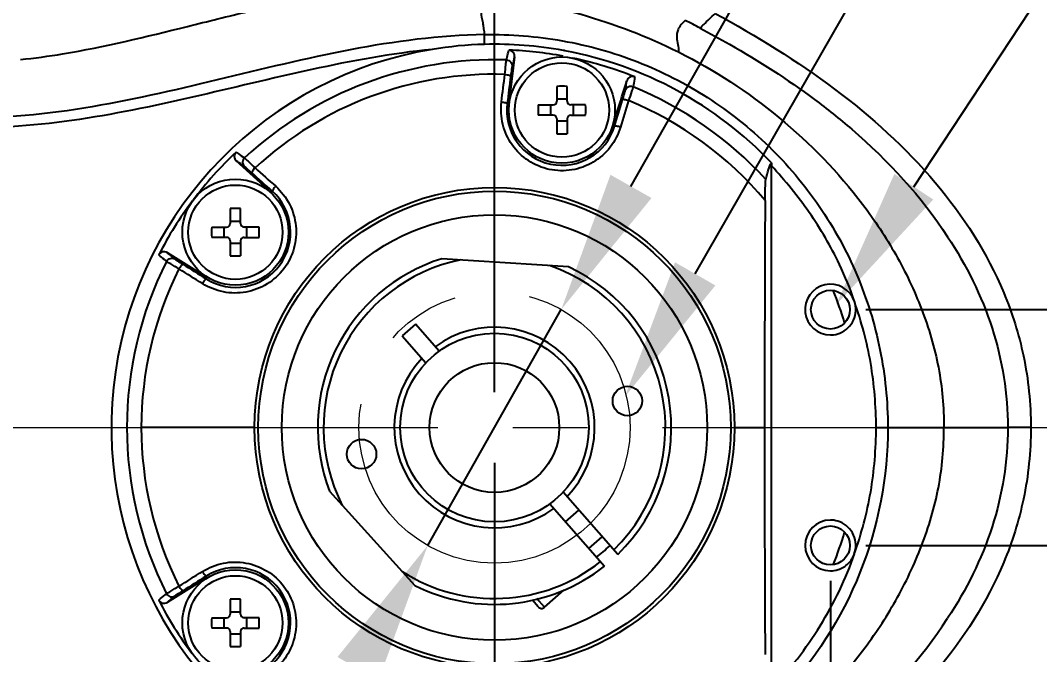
# Model space of a CAD drawing. Header units: millimetres. Extents: x 4086 to 8300, y 123 to 1549.
# Drawn here: x 6923.57 to 6966.8, y 1366.69 to 1393.58 of the extents above; entities that cross this region are included whole.
import ezdxf
from ezdxf import colors
from ezdxf.entities.mleader import LeaderData, LeaderLine
from ezdxf.math import Vec2, Vec3

# ---------------------------------------------------------------- set-up
doc = ezdxf.new("R2010")
doc.units = ezdxf.units.MM
doc.linetypes.add('CENTER2', pattern=[28.575, 19.05, -3.175, 3.175, -3.175])
doc.layers.add('00_COMPONENTS', color=7, linetype='Continuous')
for name, color, linetype, lineweight in [('中心线层', 7, 'CENTER2', 0), ('标注层', 7, 'Continuous', 0), ('细线层', 7, 'Continuous', 0)]:
    doc.layers.add(name, color=color, linetype=linetype, lineweight=lineweight)
doc.styles.get("Standard").update_dxf_attribs({"font": 'simsun.ttc'})
doc.styles.add('思源黑', font='SourceHanSansCN-Normal.ttf')
doc.dimstyles.new('半径标注', dxfattribs={"dimtxt": 7, "dimasz": 6, "dimexe": 1.25, "dimexo": 0.625, "dimgap": 1, "dimtad": 1, "dimtoh": 1, "dimlfac": 2, "dimdsep": 46, "dimtxsty": '思源黑', "dimcen": 2.5, "dimadec": 0, "dimazin": 0, "dimtfac": 1, "dimtmove": 0, "dimatfit": 3, "dimfxl": 1, "dimarcsym": 0})
doc.dimstyles.new('尺寸标注_细节_1_2比例', dxfattribs={"dimtxt": 7, "dimasz": 6, "dimexe": 2, "dimexo": 1.5, "dimgap": 1, "dimtad": 1, "dimlfac": 2, "dimdsep": 46, "dimtxsty": '思源黑', "dimcen": 0.09, "dimadec": 0, "dimazin": 0, "dimtp": 0.01, "dimtm": 0.01, "dimtfac": 1, "dimtofl": 0, "dimtmove": 0, "dimatfit": 3, "dimfxl": 1, "dimtolj": 1, "dimarcsym": 0})

# ---------------------------------------------------------------- blocks, each defined once
blk = doc.blocks.new('*D1515')
at = {"layer": 'Defpoints', "color": 0}
for p in [(6943.678, 1376.32), (6957.928, 1371.32), (6957.928, 1326.266)]:
    blk.add_point(p, dxfattribs=at)
at = {"layer": '细线层', "color": 0, "lineweight": -2}
for p, q in [((6943.678, 1374.82), (6943.678, 1324.266)), ((6957.928, 1369.82), (6957.928, 1324.266)), ((6949.678, 1326.266), (6951.928, 1326.266)), ((6957.928, 1326.266), (6983.361, 1326.266))]:
    blk.add_line(p, q, dxfattribs=at)
at = {"layer": '细线层', "color": 0}
for points in [[(6949.678, 1327.266), (6949.678, 1325.266), (6943.678, 1326.266)], [(6951.928, 1325.266), (6951.928, 1327.266), (6957.928, 1326.266)]]:
    blk.add_solid(points, dxfattribs=at)
at = {"layer": '细线层', "color": 0, "insert": (6973.645, 1330.892), "char_height": 7, "attachment_point": 5, "style": '思源黑'}
blk.add_mtext('\\A1;28.5', dxfattribs=at)
blk = doc.blocks.new('*D1519')
at = {"layer": 'Defpoints', "color": 0}
for p in [(6943.678, 1422.626), (6916.678, 1394.82), (6943.678, 1376.32)]:
    blk.add_point(p, dxfattribs=at)
at = {"layer": '细线层', "color": 0, "lineweight": -2}
for p, q in [((6916.678, 1396.32), (6916.678, 1424.626)), ((6943.678, 1377.82), (6943.678, 1424.626)), ((6922.678, 1422.626), (6937.678, 1422.626))]:
    blk.add_line(p, q, dxfattribs=at)
at = {"layer": '细线层', "color": 0}
for points in [[(6922.678, 1423.626), (6922.678, 1421.626), (6916.678, 1422.626)], [(6937.678, 1421.626), (6937.678, 1423.626), (6943.678, 1422.626)]]:
    blk.add_solid(points, dxfattribs=at)
at = {"layer": '细线层', "color": 0, "insert": (6930.178, 1427.189), "char_height": 7, "attachment_point": 5, "style": '思源黑'}
blk.add_mtext('\\A1;54', dxfattribs=at)
blk = doc.blocks.new('*D1520')
at = {"color": 0, "lineweight": -2}
for p, q in [((6949.469, 1386.544), (6982.371, 1444.633)), ((7001.868, 1444.633), (6982.371, 1444.633)), ((6940.845, 1371.317), (6946.512, 1381.324)), ((6937.888, 1366.097), (6934.931, 1360.876))]:
    blk.add_line(p, q, dxfattribs=at)
at = {"color": 0}
for points in [[(6948.599, 1387.037), (6950.339, 1386.052), (6946.512, 1381.324)], [(6938.758, 1365.604), (6937.018, 1366.589), (6940.845, 1371.317)]]:
    blk.add_solid(points, dxfattribs=at)
at = {"layer": 'Defpoints', "color": 0}
for p in [(6946.512, 1381.324), (6940.845, 1371.317)]:
    blk.add_point(p, dxfattribs=at)
at = {"color": 0, "insert": (6992.62, 1450.301), "char_height": 7, "attachment_point": 5}
blk.add_mtext('{\\fLucida Sans Unicode|b0|i0|c134|p34;φ46}', dxfattribs=at)
blk = doc.blocks.new('*D1523')
at = {"color": 0, "lineweight": -2}
for p, q in [((6997.852, 1387.32), (6997.852, 1393.32)), ((6959.428, 1381.32), (6999.852, 1381.32)), ((6959.428, 1371.32), (6999.852, 1371.32)), ((6997.852, 1365.32), (6997.852, 1347.691))]:
    blk.add_line(p, q, dxfattribs=at)
at = {"color": 0}
for points in [[(6996.852, 1387.32), (6998.852, 1387.32), (6997.852, 1381.32)], [(6998.852, 1365.32), (6996.852, 1365.32), (6997.852, 1371.32)]]:
    blk.add_solid(points, dxfattribs=at)
at = {"layer": 'Defpoints', "color": 0}
for p in [(6957.928, 1381.32), (6957.928, 1371.32), (6997.852, 1371.32)]:
    blk.add_point(p, dxfattribs=at)
at = {"color": 0, "insert": (6993.226, 1353.506), "char_height": 7, "attachment_point": 5, "rotation": 90, "style": '思源黑'}
blk.add_mtext('\\A1;20', dxfattribs=at)
blk = doc.blocks.new('*D1524')
at = {"layer": 'Defpoints', "color": 0}
for p in [(6957.926, 1371.309), (6955.428, 1365.096), (6955.428, 1339.74)]:
    blk.add_point(p, dxfattribs=at)
at = {"layer": '细线层', "color": 0, "lineweight": -2}
for p, q in [((6957.926, 1369.809), (6957.926, 1337.74)), ((6955.428, 1363.596), (6955.428, 1337.74)), ((6949.428, 1339.74), (6943.428, 1339.74)), ((6963.926, 1339.74), (6976.684, 1339.74))]:
    blk.add_line(p, q, dxfattribs=at)
at = {"layer": '细线层', "color": 0}
for points in [[(6949.428, 1338.74), (6949.428, 1340.74), (6955.428, 1339.74)], [(6963.926, 1340.74), (6963.926, 1338.74), (6957.926, 1339.74)]]:
    blk.add_solid(points, dxfattribs=at)
at = {"layer": '细线层', "color": 0, "insert": (6973.449, 1344.303), "char_height": 7, "attachment_point": 5, "style": '思源黑'}
blk.add_mtext('\\A1;\\A1;5', dxfattribs=at)

msp = doc.modelspace()

# ---------------------------------------------------------------- linework, layer by layer
at = {"layer": '00_COMPONENTS', "color": 7, "linetype": 'Continuous'}
for p, q in [((6944.529, 1392.0398), (6944.2858, 1390.0587)), ((6946.3198, 1390.7857), (6946.3198, 1390.1519)), ((6946.7598, 1390.1519), (6946.7598, 1390.7857)), ((6944.2208, 1390.0667), (6944.2858, 1390.0587)), ((6945.5361, 1390.0019), (6946.1698, 1390.0019)), ((6946.0662, 1389.5619), (6946.0662, 1390.0019)), ((6946.3198, 1390.2555), (6946.7598, 1390.2555)), ((6947.5435, 1390.0019), (6946.9098, 1390.0019)), ((6947.0134, 1390.0019), (6947.0134, 1389.5619)), ((6946.1698, 1389.5619), (6945.5361, 1389.5619)), ((6946.3198, 1389.4119), (6946.3198, 1388.7782)), ((6946.7598, 1389.3084), (6946.3198, 1389.3084)), ((6946.7598, 1389.4119), (6946.7598, 1388.7782)), ((6946.9098, 1389.5619), (6947.5435, 1389.5619)), ((6948.7741, 1389.0988), (6948.7115, 1389.118)), ((6934.2071, 1386.2904), (6932.7237, 1387.626)), ((6955.4285, 1365.0955), (6955.4285, 1387.4146)), ((6934.2071, 1386.2904), (6934.2509, 1386.3391)), ((6932.4675, 1385.6065), (6932.4675, 1384.9728)), ((6932.9075, 1384.9728), (6932.9075, 1385.6065)), ((6931.6838, 1384.8228), (6932.3175, 1384.8228)), ((6932.2139, 1384.3828), (6932.2139, 1384.8228)), ((6932.4675, 1385.0763), (6932.9075, 1385.0763)), ((6933.6913, 1384.8228), (6933.0575, 1384.8228)), ((6933.1611, 1384.8228), (6933.1611, 1384.3828)), ((6932.3175, 1384.3828), (6931.6838, 1384.3828)), ((6933.0575, 1384.3828), (6933.6913, 1384.3828)), ((6932.4675, 1384.2328), (6932.4675, 1383.599)), ((6932.9075, 1384.1292), (6932.4675, 1384.1292)), ((6932.9075, 1384.2328), (6932.9075, 1383.599)), ((6929.7914, 1383.7346), (6931.4897, 1382.6858)), ((6946.8175, 1383.132), (6941.4436, 1383.4798)), ((6931.4841, 1382.6769), (6931.4494, 1382.6214)), ((6940.3304, 1380.7001), (6939.767, 1380.2051)), ((6941.332, 1379.5599), (6940.3304, 1380.7001)), ((6939.767, 1380.2051), (6940.7685, 1379.065)), ((6933.5017, 1376.3205), (6928.6972, 1376.3205)), ((6953.8552, 1376.3205), (6955.1346, 1376.3205)), ((6959.8673, 1376.3216), (6960.3626, 1376.3217)), ((6962.7423, 1376.3205), (6965.4501, 1376.3205)), ((6966.4285, 1376.3205), (6965.4501, 1376.3205)), ((6936.6833, 1373.6153), (6940.2994, 1369.6248)), ((6948.9037, 1370.9403), (6946.5884, 1373.576)), ((6946.025, 1373.081), (6948.3403, 1370.4453)), ((6946.6966, 1372.3165), (6947.26, 1372.8115)), ((6947.6865, 1371.1896), (6948.25, 1371.6845)), ((6931.4897, 1369.9552), (6929.7914, 1368.9063)), ((6931.4494, 1370.0196), (6931.4841, 1369.9641)), ((6945.7981, 1368.6989), (6946.6225, 1369.4231)), ((6932.4675, 1369.0419), (6932.4675, 1368.4082)), ((6932.9075, 1368.4082), (6932.9075, 1369.0419)), ((6945.5332, 1368.7163), (6945.2877, 1368.9958)), ((6945.7981, 1368.6989), (6945.474, 1369.0679)), ((6932.4675, 1368.5118), (6932.9075, 1368.5118)), ((6931.6838, 1368.2582), (6932.3175, 1368.2582)), ((6932.2139, 1367.8182), (6932.2139, 1368.2582)), ((6933.6913, 1368.2582), (6933.0575, 1368.2582)), ((6933.1611, 1368.2582), (6933.1611, 1367.8182)), ((6932.3175, 1367.8182), (6931.6838, 1367.8182)), ((6932.4675, 1367.6682), (6932.4675, 1367.0345)), ((6932.9075, 1367.5646), (6932.4675, 1367.5646)), ((6932.9075, 1367.6682), (6932.9075, 1367.0345)), ((6933.0575, 1367.8182), (6933.6913, 1367.8182))]:
    msp.add_line(p, q, dxfattribs=at)
for centre, radius in [((6946.5398, 1389.7819), 2.25), ((6946.5398, 1389.7819), 2), ((6932.6875, 1384.6028), 2.25), ((6932.6875, 1384.6028), 2), ((6943.6785, 1376.3205), 10.1768), ((6943.6785, 1376.3205), 10.0196), ((6943.6785, 1376.3205), 9.0193), ((6957.9285, 1381.3205), 0.825), ((6943.6785, 1376.3205), 4), ((6943.6785, 1376.3205), 2.75), ((6949.3171, 1377.4469), 0.625), ((6938.0399, 1375.1941), 0.625), ((6957.9285, 1371.3205), 0.825), ((6932.6875, 1368.0382), 2.25), ((6932.6875, 1368.0382), 2)]:
    msp.add_circle(centre, radius, dxfattribs=at)
for centre, radius, start, end in [((6912.1952, 1315.686), 87.3717, 62.601172, 63.069028), ((6943.6785, 1376.3205), 16.25, 99.37474, 316.3091), ((6943.6869, 1376.2829), 16.2884, 91.50803, 99.38227), ((6943.6775, 1376.2875), 16.2836, 79.65886, 91.47567), ((6943.6785, 1376.3205), 16.0131, 79.53313, 87.80581), ((6943.6817, 1376.336), 16.2351, 79.44603, 79.64252), ((6943.6788, 1376.3219), 16.2496, 43.68892, 79.44538), ((6943.6785, 1376.3205), 15.593, 88.13975, 132.86034), ((6943.6785, 1376.3205), 16.0131, 68.19419, 78), ((6943.6785, 1376.3205), 14.9812, 88.31317, 132.68691), ((6946.5397, 1384.4411), 6.3484, 88.01488, 91.98512), ((6943.6785, 1376.3205), 15.593, 42.42855, 67.86034), ((6946.5386, 1389.7761), 2.336, 172.85484, 343.14516), ((6951.8821, 1389.7819), 6.3499, 178.01451, 181.98549), ((6946.1698, 1390.1519), 0.15, 270, 0), ((6946.9098, 1390.1519), 0.15, 180, 270), ((6941.1975, 1389.7819), 6.3499, 358.01451, 1.98549), ((6943.6785, 1376.3205), 14.9812, 39.99171, 67.68691), ((7034.3131, 1362.905), 89.5356, 162.601336, 162.974354), ((6946.1698, 1389.4119), 0.15, 0, 90), ((6946.9098, 1389.4119), 0.15, 90, 180), ((6946.5399, 1395.1228), 6.3484, 268.01488, 271.98512), ((6943.6785, 1376.3205), 16.0131, 133.1942, 143), ((6974.7358, 1387.416), 19.3073, 179.61382, 180.00399), ((6932.6923, 1384.5992), 2.336, 237.85484, 48.14516), ((6943.6785, 1376.3205), 16.0131, 143.12135, 152.80581), ((8972.1732, 1376.6162), 2017.0386, 179.7349036, 180.0083993), ((6932.6874, 1379.2619), 6.3484, 88.01488, 91.98512), ((6938.0298, 1384.6028), 6.3499, 178.01451, 181.98549), ((6932.3175, 1384.9728), 0.15, 270, 0), ((6933.0575, 1384.9728), 0.15, 180, 270), ((6927.3452, 1384.6028), 6.3499, 358.01451, 1.98549), ((6932.3175, 1384.2328), 0.15, 0, 90), ((6933.0575, 1384.2328), 0.15, 90, 180), ((6932.6876, 1389.9436), 6.3484, 268.01488, 271.98512), ((6943.6785, 1376.3205), 15.593, 153.13975, 206.86034), ((6943.6785, 1376.3205), 7.5, 107.33645, 201.14253), ((6943.6785, 1376.3205), 7.25, 101.38719, 207.09181), ((6943.6785, 1376.3205), 7.25, 314.2619, 71.20681), ((6943.6785, 1376.3205), 7.5, 314.16298, 65.25753), ((6943.6785, 1376.3205), 14.9812, 153.31317, 206.68691), ((6957.9285, 1381.3205), 1.075, 18.84678, 270), ((6943.6785, 1376.3205), 15.5, 16.62883, 22.04079), ((6943.6785, 1376.3205), 4.25, 316.35887, 126.23513), ((6957.9284, 1381.3024), 1.0569, 270.00292, 272.53685), ((6957.926, 1381.3322), 1.0868, 272.594, 291.67032), ((6943.6785, 1376.3205), 4.25, 136.35889, 306.23511), ((8580.4169, 1375.1472), 1625.2827, 179.9586391, 180.298058), ((6957.9285, 1371.3205), 1.075, 90, 270), ((6957.9284, 1371.3388), 1.0567, 87.4454, 89.99701), ((6957.926, 1371.3086), 1.0869, 68.18021, 87.38724), ((6943.6785, 1376.3205), 15.5, 337.95921, 343.37117), ((6943.6785, 1376.3205), 7, 308.19982, 314.11319), ((6943.6785, 1376.3205), 7.25, 237.27219, 308.3321), ((6932.6923, 1368.0418), 2.336, 311.85484, 122.14516), ((6943.6785, 1376.3205), 7.5, 243.22147, 308.43102), ((6957.9273, 1371.3281), 1.0826, 270.06281, 287.64134), ((6943.6785, 1376.3205), 16.0131, 207.19419, 216.77245), ((6932.6874, 1362.6973), 6.3484, 88.01488, 91.98512), ((6932.3175, 1368.4082), 0.15, 270, 0), ((6933.0575, 1368.4082), 0.15, 180, 270), ((6945.6744, 1368.8397), 0.1875, 221.297, 311.297), ((6938.0298, 1368.0382), 6.3499, 178.01451, 181.98549), ((6927.3452, 1368.0382), 6.3499, 358.01451, 1.98549), ((6932.3175, 1367.6682), 0.15, 0, 90), ((6933.0575, 1367.6682), 0.15, 90, 180), ((6932.6876, 1373.3791), 6.3484, 268.01488, 271.98512)]:
    msp.add_arc(centre, radius, start, end, dxfattribs=at)
for points, knots in [([(6942.9877, 1394.7848), (6944.4595, 1394.5586), (6947.3695, 1393.9592), (6950.1595, 1392.9046), (6951.4781, 1392.2459)], [0, 0, 0, 0, 0.5025514, 1, 1, 1, 1]), ([(6943.0929, 1394.0556), (6943.1058, 1393.9415), (6943.114, 1393.7508), (6943.1824, 1393.5181), (6943.1928, 1393.3542), (6943.2274, 1393.1848), (6943.2452, 1393.0645), (6943.2548, 1392.9808)], [0, 0, 0, 0, 0.3167044, 0.523472, 0.6647124, 0.7677262, 1, 1, 1, 1]), ([(6951.7673, 1393.5828), (6951.6459, 1393.4711), (6951.4503, 1393.259), (6951.3823, 1392.8689), (6951.4716, 1392.5612), (6951.4906, 1392.3508), (6951.4781, 1392.246)], [0, 0, 0, 0, 0.3412839, 0.5707026, 0.7817581, 1, 1, 1, 1]), ([(6952.402, 1393.2568), (6952.4535, 1393.3092), (6952.6627, 1393.52), (6952.8754, 1393.7272), (6953.037, 1393.8818)], [0, 0, 0, 0, 0.2471531, 1, 1, 1, 1]), ([(6953.0378, 1393.8816), (6954.7939, 1392.9225), (6958.1635, 1390.8472), (6962.4959, 1386.9608), (6965.0881, 1382.9263), (6966.2316, 1379.2965), (6966.4282, 1377.3369), (6966.4285, 1376.3205)], [0, 0, 0, 0, 0.2589109, 0.5102214, 0.7474059, 0.8684738, 1, 1, 1, 1]), ([(6923.5673, 1391.9231), (6924.1673, 1391.9842), (6926.5553, 1392.3144), (6928.8992, 1392.8898), (6930.6511, 1393.3267)], [0, 0, 0, 0, 0.2503765, 1, 1, 1, 1]), ([(6952.4021, 1393.257), (6952.8228, 1393.0368), (6954.4931, 1392.1226), (6956.0998, 1391.0888), (6957.2464, 1390.2355)], [0, 0, 0, 0, 0.2493699, 1, 1, 1, 1]), ([(6943.2548, 1392.9807), (6939.4231, 1392.9175), (6931.9506, 1391.0131), (6924.3708, 1389.2993), (6920.5463, 1389.4673)], [0, 0, 0, 0, 0.500265, 1, 1, 1, 1]), ([(6943.2582, 1392.5657), (6943.2571, 1392.6608), (6943.2572, 1392.7991), (6943.253, 1392.9375), (6943.2548, 1392.9807)], [0, 0, 0, 0, 0.6875124, 1, 1, 1, 1]), ([(6943.2548, 1392.98), (6944.3606, 1392.9985), (6946.5819, 1392.8244), (6949.7965, 1391.9229), (6952.7712, 1390.4024), (6955.3862, 1388.3234), (6957.5416, 1385.7695), (6959.1495, 1382.8386), (6960.1397, 1379.6472), (6960.3625, 1377.4279), (6960.3626, 1376.3216)], [0, 0, 0, 0, 0.1249515, 0.2499188, 0.3748611, 0.4998692, 0.6248945, 0.7499768, 0.875007, 1, 1, 1, 1]), ([(6941.0315, 1392.3534), (6939.3149, 1392.1845), (6935.9082, 1391.545), (6930.8702, 1390.2993), (6925.7739, 1389.2219), (6922.2829, 1388.9731), (6920.5463, 1389.0546)], [0, 0, 0, 0, 0.248871, 0.4986911, 0.7491574, 1, 1, 1, 1]), ([(6944.1853, 1391.9052), (6944.1943, 1391.9428), (6944.2282, 1392.0821), (6944.2634, 1392.221), (6944.2911, 1392.3218)], [0, 0, 0, 0, 0.2700265, 1, 1, 1, 1]), ([(6944.529, 1392.0398), (6944.5372, 1392.1065), (6944.4966, 1392.2533), (6944.3586, 1392.3193), (6944.2916, 1392.3218)], [0, 0, 0, 0, 0.5002475, 1, 1, 1, 1]), ([(6951.4781, 1392.246), (6952.9975, 1391.4862), (6955.8663, 1389.6031), (6958.8663, 1386.5325), (6960.7523, 1383.6815), (6961.8532, 1381.3593), (6962.5952, 1378.8915), (6962.7418, 1377.1754), (6962.7423, 1376.3205)], [0, 0, 0, 0, 0.2492204, 0.4987937, 0.6239801, 0.7492582, 0.8745766, 1, 1, 1, 1]), ([(6944.1195, 1391.2952), (6944.1321, 1391.4288), (6944.1539, 1391.632), (6944.1727, 1391.836), (6944.1847, 1391.9053)], [0, 0, 0, 0, 0.6560663, 1, 1, 1, 1]), ([(6944.1847, 1391.9053), (6944.2516, 1391.9027), (6944.3887, 1391.8397), (6944.4326, 1391.6946), (6944.4248, 1391.6289)], [0, 0, 0, 0, 0.5028826, 1, 1, 1, 1]), ([(6944.529, 1392.0398), (6944.5205, 1392.0088), (6944.4842, 1391.8722), (6944.4503, 1391.735), (6944.4248, 1391.6289)], [0, 0, 0, 0, 0.2278617, 1, 1, 1, 1]), ([(6944.1195, 1391.2952), (6944.1505, 1391.2914), (6944.2089, 1391.2821), (6944.2885, 1391.2645), (6944.3361, 1391.2473), (6944.3663, 1391.231), (6944.3663, 1391.2226)], [0, 0, 0, 0, 0.3590048, 0.6862577, 0.9040008, 1, 1, 1, 1]), ([(6944.4248, 1391.6289), (6944.4137, 1391.583), (6944.3973, 1391.4468), (6944.3776, 1391.3116), (6944.3663, 1391.2226)], [0, 0, 0, 0, 0.3447253, 1, 1, 1, 1]), ([(6949.2232, 1390.6089), (6949.2301, 1390.6464), (6949.2554, 1390.7855), (6949.2795, 1390.9248), (6949.2951, 1391.0268)], [0, 0, 0, 0, 0.2699159, 1, 1, 1, 1]), ([(6949.6267, 1391.1878), (6949.5644, 1391.2127), (6949.4115, 1391.2086), (6949.3147, 1391.091), (6949.2951, 1391.0268)], [0, 0, 0, 0, 0.4997599, 1, 1, 1, 1]), ([(6949.6272, 1391.1876), (6949.6223, 1391.1554), (6949.5997, 1391.0139), (6949.5745, 1390.8728), (6949.5544, 1390.764)], [0, 0, 0, 0, 0.2276971, 1, 1, 1, 1]), ([(6949.1114, 1390.2141), (6949.1373, 1390.2999), (6949.1743, 1390.4314), (6949.2147, 1390.5626), (6949.2232, 1390.6089)], [0, 0, 0, 0, 0.6556199, 1, 1, 1, 1]), ([(6949.5549, 1390.7638), (6949.4928, 1390.7886), (6949.3419, 1390.7868), (6949.2428, 1390.6722), (6949.2232, 1390.6089)], [0, 0, 0, 0, 0.5028881, 1, 1, 1, 1]), ([(6949.5549, 1390.7638), (6949.5377, 1390.6956), (6949.4719, 1390.5017), (6949.4092, 1390.3071), (6949.3664, 1390.18)], [0, 0, 0, 0, 0.3439336, 1, 1, 1, 1]), ([(6949.0254, 1389.055), (6948.9277, 1388.7518), (6948.6354, 1388.167), (6947.8963, 1387.5218), (6946.975, 1387.1836), (6945.9918, 1387.2061), (6945.0849, 1387.5856), (6944.3805, 1388.2694), (6943.9706, 1389.1592), (6943.9365, 1389.8125), (6943.9734, 1390.1288)], [0, 0, 0, 0, 0.1246297, 0.2495719, 0.374738, 0.5000662, 0.6253811, 0.7505186, 0.8754068, 1, 1, 1, 1]), ([(6943.9734, 1390.1288), (6944.004, 1390.125), (6944.0615, 1390.1161), (6944.1417, 1390.1015), (6944.1872, 1390.0856), (6944.2205, 1390.0745), (6944.2208, 1390.0667)], [0, 0, 0, 0, 0.3590023, 0.6886226, 0.9088303, 1, 1, 1, 1]), ([(6949.3664, 1390.18), (6949.3368, 1390.189), (6949.2802, 1390.2041), (6949.2005, 1390.2206), (6949.1499, 1390.2241), (6949.1148, 1390.2219), (6949.1114, 1390.2141)], [0, 0, 0, 0, 0.3544714, 0.6810548, 0.9017283, 1, 1, 1, 1]), ([(6957.2464, 1390.2355), (6957.7886, 1389.8309), (6959.9055, 1388.1385), (6961.7884, 1386.117), (6962.8965, 1384.4091)], [0, 0, 0, 0, 0.2494136, 1, 1, 1, 1]), ([(6949.0254, 1389.055), (6948.996, 1389.0639), (6948.9398, 1389.0792), (6948.8606, 1389.0984), (6948.8125, 1389.1024), (6948.7776, 1389.1058), (6948.7741, 1389.0988)], [0, 0, 0, 0, 0.3588499, 0.6884474, 0.9087543, 1, 1, 1, 1]), ([(6932.718, 1387.9946), (6932.6691, 1387.9487), (6932.6082, 1387.8084), (6932.6738, 1387.671), (6932.7237, 1387.626)], [0, 0, 0, 0, 0.4997531, 1, 1, 1, 1]), ([(6932.7183, 1387.995), (6932.7455, 1387.9769), (6932.8642, 1387.8966), (6932.9813, 1387.8141), (6933.0715, 1387.75)], [0, 0, 0, 0, 0.2276964, 1, 1, 1, 1]), ([(6933.0721, 1387.3843), (6933.041, 1387.4064), (6932.9257, 1387.4881), (6932.8096, 1387.5688), (6932.7237, 1387.626)], [0, 0, 0, 0, 0.269916, 1, 1, 1, 1]), ([(6933.0719, 1387.7504), (6933.0231, 1387.7045), (6932.961, 1387.567), (6933.023, 1387.4288), (6933.0721, 1387.3843)], [0, 0, 0, 0, 0.5028881, 1, 1, 1, 1]), ([(6933.0719, 1387.7504), (6933.1265, 1387.7059), (6933.2743, 1387.5643), (6933.4242, 1387.4253), (6933.5213, 1387.3327)], [0, 0, 0, 0, 0.3439336, 1, 1, 1, 1]), ([(6955.188, 1386.8406), (6955.2238, 1386.9833), (6955.29, 1387.2219), (6955.373, 1387.4609), (6955.4289, 1387.5461)], [0, 0, 0, 0, 0.5907454, 1, 1, 1, 1]), ([(6958.9474, 1381.6683), (6958.7692, 1382.2048), (6958.2263, 1383.5137), (6957.0853, 1385.4764), (6956.0064, 1386.7936), (6955.4285, 1387.4139)], [0, 0, 0, 0, 0.2500468, 0.62503, 1, 1, 1, 1]), ([(6933.3827, 1387.116), (6933.3158, 1387.1758), (6933.2122, 1387.2649), (6933.1105, 1387.3569), (6933.0721, 1387.3843)], [0, 0, 0, 0, 0.6556199, 1, 1, 1, 1]), ([(6933.5213, 1387.3327), (6933.5007, 1387.3098), (6933.463, 1387.2648), (6933.4144, 1387.1996), (6933.3898, 1387.1552), (6933.377, 1387.1225), (6933.3827, 1387.116)], [0, 0, 0, 0, 0.3544714, 0.6810548, 0.9017283, 1, 1, 1, 1]), ([(6934.3968, 1386.5483), (6934.6302, 1386.3315), (6935.0369, 1385.8195), (6935.3092, 1384.877), (6935.2264, 1383.8991), (6934.7905, 1383.0175), (6934.0631, 1382.356), (6933.1458, 1382.0066), (6932.1661, 1382.011), (6931.5597, 1382.2564), (6931.2885, 1382.4234)], [0, 0, 0, 0, 0.1246316, 0.249575, 0.3747404, 0.5000674, 0.6253806, 0.7505199, 0.8754081, 1, 1, 1, 1]), ([(6934.3968, 1386.5483), (6934.3763, 1386.5254), (6934.3387, 1386.4809), (6934.2878, 1386.4172), (6934.2638, 1386.3754), (6934.246, 1386.3452), (6934.2509, 1386.3391)], [0, 0, 0, 0, 0.3588499, 0.6884474, 0.9087543, 1, 1, 1, 1]), ([(6955.1562, 1385.9486), (6955.1567, 1386.0423), (6955.1588, 1386.2237), (6955.1631, 1386.4789), (6955.1741, 1386.6819), (6955.1776, 1386.7992), (6955.188, 1386.8406)], [0, 0, 0, 0, 0.3148944, 0.6096222, 0.8565004, 1, 1, 1, 1]), ([(6962.8966, 1384.4092), (6963.6879, 1383.2077), (6964.9912, 1380.6187), (6965.4502, 1377.7406), (6965.4501, 1376.3205)], [0, 0, 0, 0, 0.5032397, 1, 1, 1, 1]), ([(6929.7681, 1383.3662), (6929.7378, 1383.3903), (6929.626, 1383.4798), (6929.515, 1383.5704), (6929.4352, 1383.6381)], [0, 0, 0, 0, 0.2700265, 1, 1, 1, 1]), ([(6929.7914, 1383.7346), (6929.7344, 1383.7702), (6929.5842, 1383.7954), (6929.4661, 1383.6983), (6929.4355, 1383.6386)], [0, 0, 0, 0, 0.5002645, 1, 1, 1, 1]), ([(6929.7678, 1383.3656), (6929.7984, 1383.4252), (6929.9135, 1383.5229), (6930.0635, 1383.5013), (6930.1198, 1383.4664)], [0, 0, 0, 0, 0.5028826, 1, 1, 1, 1]), ([(6929.7914, 1383.7346), (6929.8159, 1383.7138), (6929.9243, 1383.6231), (6930.0344, 1383.5345), (6930.1198, 1383.4664)], [0, 0, 0, 0, 0.2278617, 1, 1, 1, 1]), ([(6930.2931, 1383.0488), (6930.1774, 1383.1166), (6930.0025, 1383.2223), (6929.8255, 1383.3255), (6929.7678, 1383.3656)], [0, 0, 0, 0, 0.6560663, 1, 1, 1, 1]), ([(6930.1198, 1383.4664), (6930.1566, 1383.437), (6930.2731, 1383.3646), (6930.3874, 1383.2896), (6930.4632, 1383.2418)], [0, 0, 0, 0, 0.3447253, 1, 1, 1, 1]), ([(6930.2931, 1383.0488), (6930.3097, 1383.0753), (6930.3429, 1383.1242), (6930.3924, 1383.189), (6930.4281, 1383.2248), (6930.4557, 1383.2454), (6930.4632, 1383.2418)], [0, 0, 0, 0, 0.3590048, 0.6862577, 0.9040008, 1, 1, 1, 1]), ([(6931.2885, 1382.4234), (6931.3049, 1382.4495), (6931.3373, 1382.4979), (6931.3845, 1382.5644), (6931.4181, 1382.5989), (6931.4422, 1382.6244), (6931.4494, 1382.6214)], [0, 0, 0, 0, 0.3590023, 0.6886226, 0.9088303, 1, 1, 1, 1]), ([(6958.3273, 1380.3222), (6958.5755, 1380.4212), (6959.0113, 1380.8291), (6959.0308, 1381.4239), (6958.9442, 1381.6768)], [0, 0, 0, 0, 0.4998855, 1, 1, 1, 1]), ([(6959.8673, 1376.3216), (6959.8618, 1377.2307), (6959.7573, 1378.5991), (6959.3626, 1380.3769), (6959.0901, 1381.2458), (6958.9442, 1381.6768)], [0, 0, 0, 0, 0.4998025, 0.7498598, 1, 1, 1, 1]), ([(6951.4782, 1360.3947), (6952.9976, 1361.1545), (6955.8662, 1363.0379), (6958.8663, 1366.1084), (6960.7523, 1368.9595), (6961.8533, 1371.2816), (6962.5951, 1373.7495), (6962.7419, 1375.4655), (6962.7424, 1376.3205)], [0, 0, 0, 0, 0.2492211, 0.4987946, 0.623981, 0.749259, 0.8745771, 1, 1, 1, 1]), ([(6966.4285, 1376.3205), (6966.4282, 1375.304), (6966.2316, 1373.3445), (6965.0881, 1369.7146), (6962.4959, 1365.6802), (6958.1635, 1361.7938), (6954.7939, 1359.7185), (6953.0378, 1358.7594)], [0, 0, 0, 0, 0.1315262, 0.2525941, 0.4897786, 0.7410891, 1, 1, 1, 1]), ([(6960.3626, 1376.3216), (6960.3625, 1374.2346), (6959.5614, 1370.0196), (6957.239, 1366.4138), (6955.8037, 1364.897)], [0, 0, 0, 0, 0.4998549, 1, 1, 1, 1]), ([(6958.9404, 1370.9518), (6959.2436, 1371.8115), (6959.7187, 1373.5825), (6959.8623, 1375.41), (6959.8673, 1376.3216)], [0, 0, 0, 0, 0.4999875, 1, 1, 1, 1]), ([(6960.3626, 1376.3216), (6960.6132, 1376.3231), (6961.4065, 1376.3149), (6962.1997, 1376.3204), (6962.7424, 1376.3205)], [0, 0, 0, 0, 0.3159317, 1, 1, 1, 1]), ([(6965.4501, 1376.3205), (6965.4502, 1374.9004), (6964.9912, 1372.0223), (6963.6879, 1369.4332), (6962.8966, 1368.2318)], [0, 0, 0, 0, 0.4967603, 1, 1, 1, 1]), ([(6958.9404, 1370.9518), (6959.0309, 1371.205), (6959.0158, 1371.8045), (6958.5794, 1372.2175), (6958.33, 1372.3177)], [0, 0, 0, 0, 0.5001437, 1, 1, 1, 1]), ([(6931.2885, 1370.2176), (6931.5613, 1370.3821), (6932.1655, 1370.6319), (6933.1466, 1370.6339), (6934.0638, 1370.2847), (6934.791, 1369.6227), (6935.2265, 1368.7412), (6935.3095, 1367.7631), (6935.0351, 1366.8226), (6934.6322, 1366.3072), (6934.3968, 1366.0927)], [0, 0, 0, 0, 0.1246358, 0.2495783, 0.3747404, 0.5000676, 0.6253828, 0.7505251, 0.8754115, 1, 1, 1, 1]), ([(6955.4285, 1365.2272), (6956.2016, 1366.05), (6957.2423, 1367.406), (6958.3358, 1369.3858), (6958.7708, 1370.4337), (6958.9472, 1370.9706)], [0, 0, 0, 0, 0.4996721, 0.7498933, 1, 1, 1, 1]), ([(6958.2554, 1370.2964), (6958.4129, 1370.3466), (6958.7085, 1370.5238), (6958.8915, 1370.8148), (6958.9472, 1370.9706)], [0, 0, 0, 0, 0.4997893, 1, 1, 1, 1]), ([(6931.2885, 1370.2176), (6931.3049, 1370.1915), (6931.3372, 1370.1431), (6931.3844, 1370.0766), (6931.4181, 1370.0421), (6931.4422, 1370.0166), (6931.4494, 1370.0196)], [0, 0, 0, 0, 0.35885, 0.6884475, 0.9087544, 1, 1, 1, 1]), ([(6929.4352, 1369.0028), (6929.4601, 1369.0239), (6929.5699, 1369.1159), (6929.6816, 1369.2058), (6929.7681, 1369.2748)], [0, 0, 0, 0, 0.2276971, 1, 1, 1, 1]), ([(6929.7678, 1369.2753), (6929.8255, 1369.3155), (6930.0025, 1369.4186), (6930.1774, 1369.5243), (6930.2931, 1369.5922)], [0, 0, 0, 0, 0.3439335, 1, 1, 1, 1]), ([(6929.7678, 1369.2753), (6929.7985, 1369.2158), (6929.9135, 1369.1181), (6930.0635, 1369.1397), (6930.1198, 1369.1745)], [0, 0, 0, 0, 0.5028881, 1, 1, 1, 1]), ([(6930.4632, 1369.3991), (6930.3873, 1369.3513), (6930.2731, 1369.2764), (6930.1566, 1369.2039), (6930.1198, 1369.1745)], [0, 0, 0, 0, 0.6556199, 1, 1, 1, 1]), ([(6930.2931, 1369.5922), (6930.3095, 1369.566), (6930.3424, 1369.5174), (6930.3917, 1369.4527), (6930.4276, 1369.4168), (6930.4555, 1369.3955), (6930.4632, 1369.3991)], [0, 0, 0, 0, 0.3544714, 0.6810548, 0.9017283, 1, 1, 1, 1]), ([(6929.4355, 1369.0024), (6929.4661, 1368.9427), (6929.5842, 1368.8455), (6929.7344, 1368.8707), (6929.7914, 1368.9063)], [0, 0, 0, 0, 0.4997366, 1, 1, 1, 1]), ([(6930.1198, 1369.1745), (6930.0899, 1369.1508), (6929.9796, 1369.0624), (6929.8701, 1368.9731), (6929.7914, 1368.9063)], [0, 0, 0, 0, 0.2699159, 1, 1, 1, 1]), ([(6957.2463, 1362.4056), (6957.7886, 1362.8101), (6959.9055, 1364.5025), (6961.7884, 1366.5239), (6962.8965, 1368.2318)], [0, 0, 0, 0, 0.2494138, 1, 1, 1, 1])]:
    msp.add_open_spline(points, degree=3, knots=knots, dxfattribs=at)
for points in [[(6930.6511, 1393.3268), (6931.5134, 1393.5419), (6932.3754, 1393.7587), (6933.2406, 1393.9618)], [(6943.9731, 1390.1289), (6944.0219, 1390.5177), (6944.0708, 1390.9064), (6944.1199, 1391.2952)], [(6944.3663, 1391.2226), (6944.3176, 1390.8373), (6944.2692, 1390.452), (6944.2208, 1390.0667)], [(6948.874, 1389.6778), (6949.0146, 1390.1274), (6949.1574, 1390.5763), (6949.2951, 1391.0268)], [(6948.7741, 1389.0988), (6948.8867, 1389.4705), (6948.9991, 1389.8423), (6949.1114, 1390.2141)], [(6949.366, 1390.1801), (6949.2528, 1389.805), (6949.1393, 1389.4299), (6949.0257, 1389.0549)], [(6934.2509, 1386.3391), (6933.9616, 1386.5982), (6933.6722, 1386.8572), (6933.3827, 1387.116)], [(6933.521, 1387.3324), (6933.8132, 1387.0713), (6934.1052, 1386.81), (6934.3971, 1386.5485)], [(6930.4632, 1383.2418), (6930.7919, 1383.0348), (6931.1206, 1382.8281), (6931.4494, 1382.6214)], [(6931.2884, 1382.4231), (6930.9566, 1382.6317), (6930.6249, 1382.8403), (6930.2934, 1383.0491)], [(6930.2934, 1369.5918), (6930.6249, 1369.8007), (6930.9566, 1370.0093), (6931.2883, 1370.2178)], [(6931.4494, 1370.0196), (6931.1206, 1369.8129), (6930.7919, 1369.6061), (6930.4632, 1369.3991)]]:
    msp.add_open_spline(points, degree=3, dxfattribs=at)
at = {"layer": '中心线层'}
msp.add_line((6693.6303, 1376.3205), (6970.4356, 1376.3205), dxfattribs=at)
msp.add_circle((6943.6785, 1376.3205), 5.75, dxfattribs=at)

# ---------------------------------------------------------------- dimensions: what is measured, and where the dimension line sits
dim = msp.add_diameter_dim_2p(p1=(6940.8447, 1371.3173), p2=(6946.5123, 1381.3237), text='{\\fLucida Sans Unicode|b0|i0|c134|p34;φ46}', dimstyle='半径标注', override={"dimtxsty": 'Standard'})
dim.commit()
dim.dimension.update_dxf_attribs({"geometry": '*D1520', "text_midpoint": (6992.6195, 1444.6332), "dimtype": 163})
dim = msp.add_linear_dim(base=(6997.8517, 1371.3205), p1=(6957.9285, 1381.3205), p2=(6957.9285, 1371.3205), angle=90, dimstyle='尺寸标注_细节_1_2比例')
dim.commit()
dim.dimension.update_dxf_attribs({"geometry": '*D1523', "text_midpoint": (6997.8517, 1353.5059), "dimtype": 160})
at = {"layer": '细线层'}
for base, p1, p2, picture, middle in [((6943.6785, 1422.626), (6916.6785, 1394.8205), (6943.6785, 1376.3205), '*D1519', (6930.1785, 1422.626)), ((6957.9285, 1326.2657), (6943.6785, 1376.3205), (6957.9285, 1371.3205), '*D1515', (6973.6446, 1326.2657))]:
    dim = msp.add_linear_dim(base=base, p1=p1, p2=p2, dimstyle='尺寸标注_细节_1_2比例', dxfattribs=at)
    dim.commit()
    dim.dimension.update_dxf_attribs({"geometry": picture, "text_midpoint": middle, "dimtype": 160})
dim = msp.add_linear_dim(base=(6955.4285, 1339.7396), p1=(6957.926, 1371.3086), p2=(6955.4285, 1365.0955), text='\\A1;5', dimstyle='尺寸标注_细节_1_2比例', override={"dimtxsty": '思源黑'}, dxfattribs=at)
dim.commit()
dim.dimension.update_dxf_attribs({"geometry": '*D1524', "text_midpoint": (6973.4492, 1339.7396), "dimtype": 160})

# ---------------------------------------------------------------- leaders
at = {"layer": '标注层'}
ml = msp.add_multileader_mtext('Standard', dxfattribs=at)
ml.set_content('{\\C256;2}×{\\C256;M3 \\A1;Penetration (mechanical block)}', style='思源黑')
ml.set_leader_properties()
ml.build(insert=Vec2(0, 0))
ml.multileader.update_dxf_attribs({"text_left_attachment_type": 5, "text_right_attachment_type": 5, "dogleg_length": 1, "arrow_head_size": 6})
ctx = ml.context
ctx.base_point, ctx.char_height, ctx.arrow_head_size, ctx.plane_origin = Vec3(6976.7705, 1423.962), 7, 6, Vec3(6949.2095, 1377.6295)
ctx.left_attachment, ctx.right_attachment = 5, 5
notes = []
notes.append((ctx, [(0, (1, 1, 0), (6975.7705, 1423.962), (1, 0), 1, [(0, [(6949.2095, 1377.6295)], 0, [])])]))
ctx.mtext.insert, ctx.mtext.flow_direction = Vec3(6978.7705, 1433.6378), 5
ml = msp.add_multileader_mtext('Standard', dxfattribs=at)
ml.set_content('2×M4 depth 8', style='思源黑')
ml.set_leader_properties()
ml.build(insert=Vec2(0, 0))
ml.multileader.update_dxf_attribs({"text_left_attachment_type": 5, "text_right_attachment_type": 5, "dogleg_length": 1, "arrow_head_size": 6})
ctx = ml.context
ctx.base_point, ctx.char_height, ctx.arrow_head_size, ctx.plane_origin = Vec3(6974.7443, 1405.1744), 7, 6, Vec3(6958.1656, 1381.5201)
ctx.left_attachment, ctx.right_attachment = 5, 5
notes.append((ctx, [(0, (1, 1, 0), (6973.7443, 1405.1744), (1, 0), 1, [(0, [(6958.1656, 1381.5201)], 0, [])])]))
ctx.mtext.insert, ctx.mtext.flow_direction = Vec3(6976.7443, 1415.0043), 5
ml = msp.add_multileader_mtext('Standard', dxfattribs=at)
ml.set_content('{\\C7;network port}', style='思源黑')
ml.set_leader_properties()
ml.build(insert=Vec2(0, 0))
ml.multileader.update_dxf_attribs({"text_left_attachment_type": 5, "text_right_attachment_type": 5, "dogleg_length": 1, "arrow_head_size": 6})
ctx = ml.context
ctx.base_point, ctx.char_height, ctx.arrow_head_size, ctx.plane_origin = Vec3(6880.5022, 1329.2263), 7, 6, Vec3(6866.1014, 1377.6309)
ctx.left_attachment, ctx.right_attachment = 5, 5
notes.append((ctx, [(0, (1, 1, 0), (6879.5022, 1329.2263), (1, 0), 1, [(0, [(6866.1014, 1377.6309)], 0, [])])]))
ctx.mtext.insert, ctx.mtext.flow_direction = Vec3(6882.5022, 1339.0562), 5
for ctx, leaders in notes:
    for number, flags, end, landing, length, lines in leaders:
        leader = LeaderData()
        leader.index, (leader.has_last_leader_line, leader.has_dogleg_vector, leader.attachment_direction) = number, flags
        leader.last_leader_point, leader.dogleg_vector, leader.dogleg_length = Vec3(end), Vec3(landing), length
        for number, points, colour, breaks in lines:
            line = LeaderLine()
            line.index, line.vertices, line.color, line.breaks = number, Vec3.list(points), colors.encode_raw_color(colour), breaks
            leader.lines.append(line)
        ctx.leaders.append(leader)

doc.saveas('drawing.dxf')
